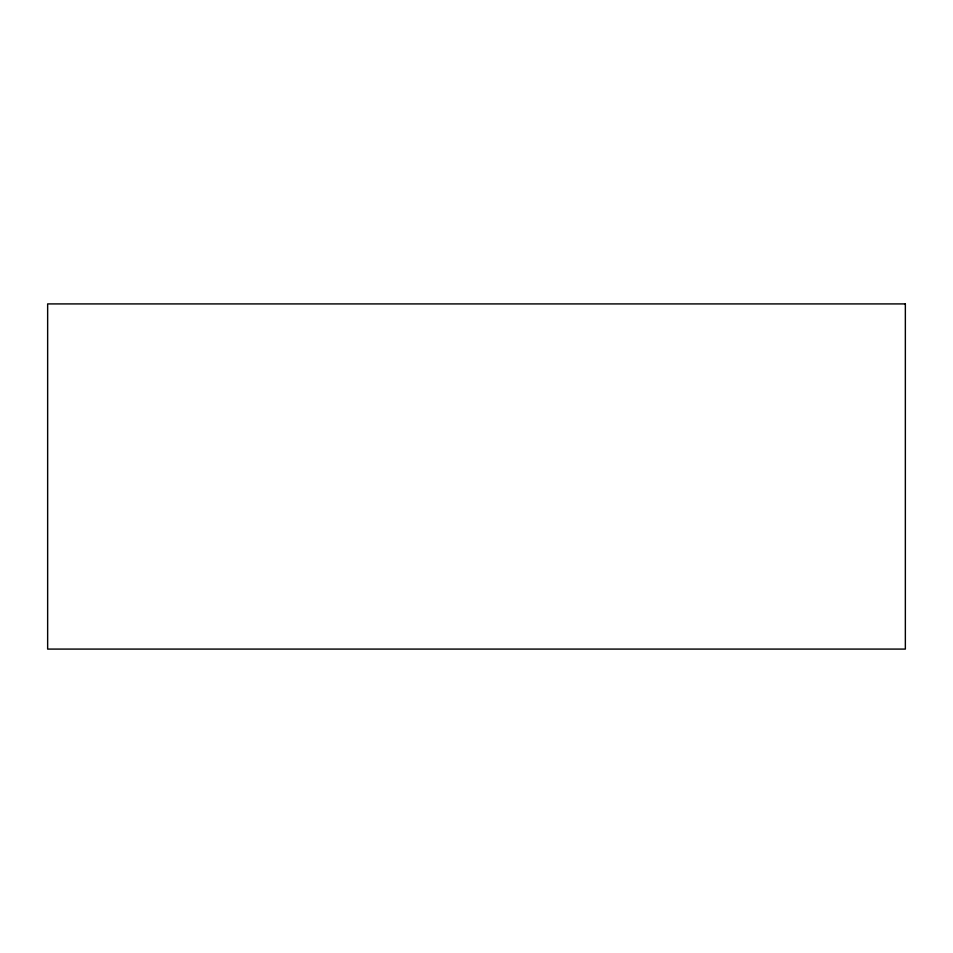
<?xml version="1.0" encoding="UTF-8"?>
<svg xmlns="http://www.w3.org/2000/svg" width="953" height="953" viewBox="0 0 953 953"><rect width="100%" height="100%" fill="white"/><g stroke="black" fill="none" stroke-linecap="round" stroke-linejoin="round"><path stroke-width="1.43" d="M905.35 303.912L47.65 303.912L47.65 649.088L905.35 649.088L905.35 303.912"/></g></svg>
